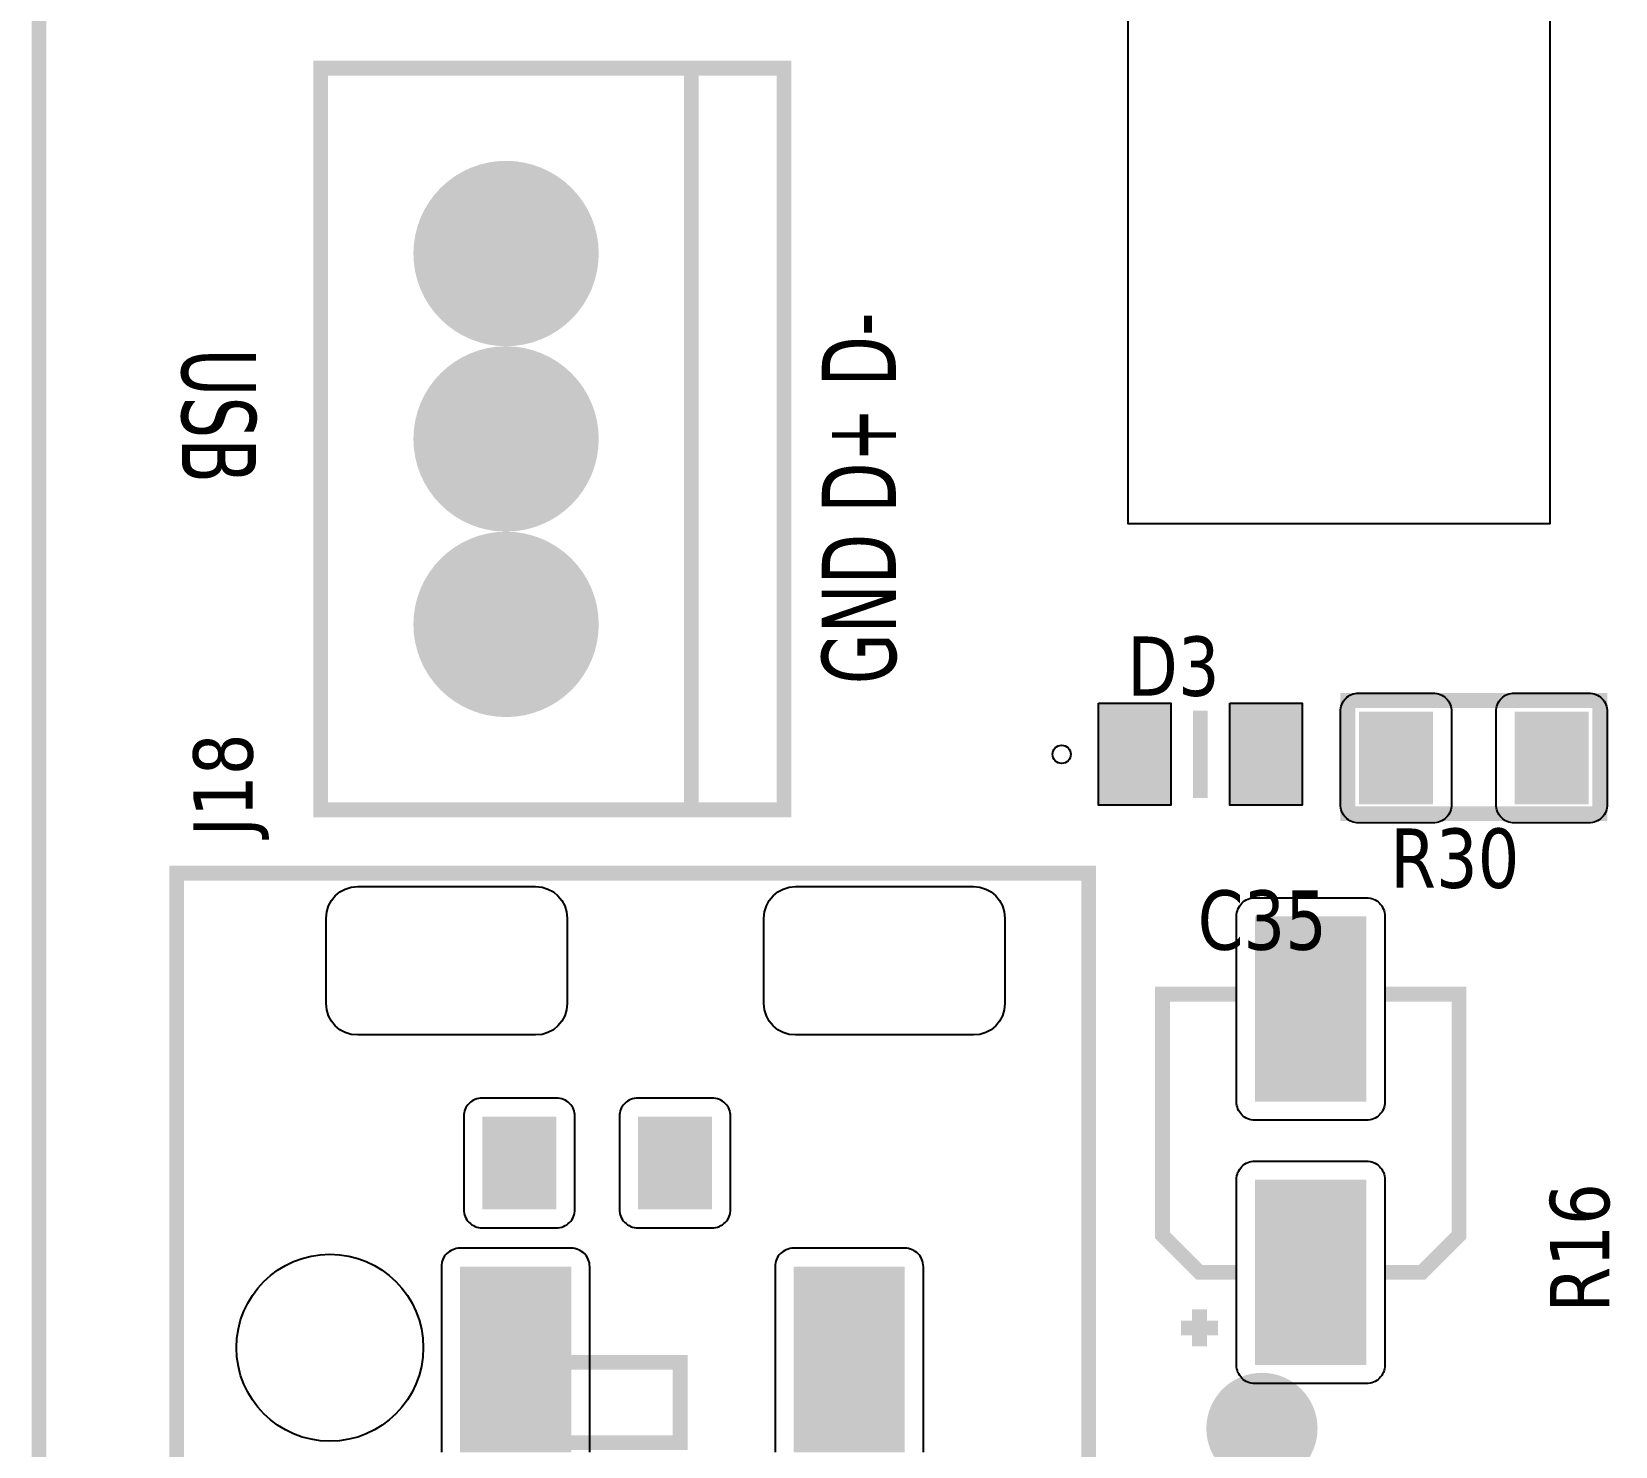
# Model space of a CAD drawing. Header units: millimetres. Extents: x 124 to 302, y 105 to 223.
# Drawn here: x 295.254 to 296.108, y 219.814 to 220.577 of the extents above; entities that cross this region are included whole.
import ezdxf

# ---------------------------------------------------------------- set-up
doc = ezdxf.new("R2010")
doc.units = ezdxf.units.MM
doc.layers.add('DESC', color=250, linetype='Continuous')
doc.styles.get("Standard").update_dxf_attribs({"font": 'tahoma.ttf'})

# ---------------------------------------------------------------- blocks, each defined once
blk = doc.blocks.new('RPAD')
blk.add_trace([(-0.5, -0.5), (-0.5, 0.5), (0.5, -0.5), (0.5, 0.5)])
blk = doc.blocks.new('EPAD')
at = {"const_width": 0.5}
blk.add_lwpolyline([(-0.25, 0, 1), (0.25, 0, 1)], format="xyb", close=True, dxfattribs=at)
blk = doc.blocks.new('PCB_CamaraClimatica')
for points, const_width in [([(147.03886, 110.57397), (153.44988, 110.57397), (153.44988, 115.44633), (147.03886, 115.44633), (147.03886, 110.57397)], 0.008), ([(147.03886, 110.57397), (153.44988, 110.57397), (153.44988, 115.44633), (147.03886, 115.44633), (147.03886, 110.57397)], 0.008), ([(147.03886, 110.57397), (153.44988, 110.57397), (153.44988, 115.44633), (147.03886, 115.44633), (147.03886, 110.57397)], 0.008), ([(147.19083, 112.13617), (147.44083, 112.13617), (147.44083, 112.53617), (147.19083, 112.53617), (147.19083, 112.13617)], 0.008), ([(147.19083, 112.13617), (147.44083, 112.13617), (147.44083, 112.53617), (147.19083, 112.53617), (147.19083, 112.13617)], 0.008), ([(147.19083, 112.13617), (147.44083, 112.13617), (147.44083, 112.53617), (147.19083, 112.53617), (147.19083, 112.13617)], 0.008), ([(147.39083, 112.53617), (147.39083, 112.13617)], 0.008), ([(147.39083, 112.53617), (147.39083, 112.13617)], 0.008), ([(147.39083, 112.53617), (147.39083, 112.13617)], 0.008), ([(147.74498, 112.13409), (147.88098, 112.13409), (147.88098, 112.19509), (147.74498, 112.19509), (147.74498, 112.13409)], 0.008), ([(147.74498, 112.13409), (147.88098, 112.13409), (147.88098, 112.19509), (147.74498, 112.19509), (147.74498, 112.13409)], 0.008), ([(147.74498, 112.13409), (147.88098, 112.13409), (147.88098, 112.19509), (147.74498, 112.19509), (147.74498, 112.13409)], 0.008), ([(147.66541, 112.18972), (147.66541, 112.14247)], 0.00787), ([(147.66541, 112.18972), (147.66541, 112.14247)], 0.00787), ([(147.66541, 112.18972), (147.66541, 112.14247)], 0.00787), ([(147.11309, 111.17676), (147.60521, 111.17676), (147.60521, 112.10196), (147.11309, 112.10196), (147.11309, 111.17676)], 0.008), ([(147.11309, 111.17676), (147.60521, 111.17676), (147.60521, 112.10196), (147.11309, 112.10196), (147.11309, 111.17676)], 0.008), ([(147.11309, 111.17676), (147.60521, 111.17676), (147.60521, 112.10196), (147.11309, 112.10196), (147.11309, 111.17676)], 0.008), ([(147.68498, 111.88672), (147.66498, 111.88672), (147.64498, 111.90672), (147.64498, 112.03672), (147.68498, 112.03672)], 0.008), ([(147.68498, 111.88672), (147.66498, 111.88672), (147.64498, 111.90672), (147.64498, 112.03672), (147.68498, 112.03672)], 0.008), ([(147.68498, 111.88672), (147.66498, 111.88672), (147.64498, 111.90672), (147.64498, 112.03672), (147.68498, 112.03672)], 0.008), ([(147.76498, 112.03672), (147.80498, 112.03672), (147.80498, 111.90672), (147.78498, 111.88672), (147.76498, 111.88672)], 0.008), ([(147.76498, 112.03672), (147.80498, 112.03672), (147.80498, 111.90672), (147.78498, 111.88672), (147.76498, 111.88672)], 0.008), ([(147.76498, 112.03672), (147.80498, 112.03672), (147.80498, 111.90672), (147.78498, 111.88672), (147.76498, 111.88672)], 0.008), ([(147.66498, 111.86672), (147.66498, 111.84672)], 0.008), ([(147.66498, 111.86672), (147.66498, 111.84672)], 0.008), ([(147.66498, 111.86672), (147.66498, 111.84672)], 0.008), ([(147.67498, 111.85672), (147.65498, 111.85672)], 0.008), ([(147.67498, 111.85672), (147.65498, 111.85672)], 0.008), ([(147.67498, 111.85672), (147.65498, 111.85672)], 0.008), ([(147.28632, 111.79487), (147.38474, 111.79487), (147.38474, 111.83818), (147.28632, 111.83818), (147.28632, 111.79487)], 0.008), ([(147.28632, 111.79487), (147.38474, 111.79487), (147.38474, 111.83818), (147.28632, 111.83818), (147.28632, 111.79487)], 0.008), ([(147.28632, 111.79487), (147.38474, 111.79487), (147.38474, 111.83818), (147.28632, 111.83818), (147.28632, 111.79487)], 0.008)]:
    blk.add_lwpolyline(points, dxfattribs=dict(const_width=const_width))
for points in [[(147.62628, 112.86775), (147.62628, 112.29055), (147.85417, 112.29055), (147.85417, 112.86775), (147.62628, 112.86775)], [(147.33598, 111.78972), (147.33598, 111.88972), (147.33593, 111.89076), (147.33578, 111.89176), (147.33554, 111.89273), (147.33521, 111.89365), (147.33479, 111.89453), (147.3343, 111.89535), (147.33373, 111.89612), (147.33309, 111.89683), (147.33238, 111.89747), (147.33161, 111.89804), (147.33079, 111.89853), (147.32991, 111.89894), (147.32899, 111.89928), (147.32802, 111.89952), (147.32702, 111.89967), (147.32598, 111.89972), (147.26598, 111.89972), (147.26494, 111.89967), (147.26393, 111.89952), (147.26297, 111.89928), (147.26204, 111.89894), (147.26117, 111.89853), (147.26034, 111.89804), (147.25957, 111.89747), (147.25887, 111.89683), (147.25823, 111.89612), (147.25766, 111.89535), (147.25716, 111.89453), (147.25675, 111.89365), (147.25642, 111.89273), (147.25618, 111.89176), (147.25603, 111.89076), (147.25598, 111.88972), (147.25598, 111.78972)], [(147.51598, 111.78972), (147.51598, 111.88972), (147.51593, 111.89076), (147.51578, 111.89176), (147.51554, 111.89273), (147.51521, 111.89365), (147.51479, 111.89453), (147.5143, 111.89535), (147.51373, 111.89612), (147.51309, 111.89683), (147.51238, 111.89747), (147.51161, 111.89804), (147.51079, 111.89853), (147.50991, 111.89894), (147.50899, 111.89928), (147.50802, 111.89952), (147.50702, 111.89967), (147.50598, 111.89972), (147.44598, 111.89972), (147.44494, 111.89967), (147.44393, 111.89952), (147.44297, 111.89928), (147.44204, 111.89894), (147.44117, 111.89853), (147.44034, 111.89804), (147.43957, 111.89747), (147.43887, 111.89683), (147.43823, 111.89612), (147.43766, 111.89535), (147.43716, 111.89453), (147.43675, 111.89365), (147.43642, 111.89273), (147.43618, 111.89176), (147.43603, 111.89076), (147.43598, 111.88972), (147.43598, 111.78972)]]:
    blk.add_lwpolyline(points)
for points in [[(147.79098, 112.12909), (147.75098, 112.12909), (147.74994, 112.12914), (147.74893, 112.12929), (147.74797, 112.12954), (147.74704, 112.12987), (147.74617, 112.13028), (147.74534, 112.13078), (147.74457, 112.13134), (147.74387, 112.13198), (147.74323, 112.13269), (147.74266, 112.13346), (147.74216, 112.13428), (147.74175, 112.13516), (147.74142, 112.13608), (147.74118, 112.13705), (147.74103, 112.13806), (147.74098, 112.13909), (147.74098, 112.18909), (147.74103, 112.19013), (147.74118, 112.19114), (147.74142, 112.19211), (147.74175, 112.19303), (147.74216, 112.19391), (147.74266, 112.19473), (147.74323, 112.1955), (147.74387, 112.1962), (147.74457, 112.19684), (147.74534, 112.19741), (147.74617, 112.19791), (147.74704, 112.19832), (147.74797, 112.19865), (147.74893, 112.1989), (147.74994, 112.19904), (147.75098, 112.19909), (147.79098, 112.19909), (147.79202, 112.19904), (147.79302, 112.1989), (147.79399, 112.19865), (147.79491, 112.19832), (147.79579, 112.19791), (147.79661, 112.19741), (147.79738, 112.19684), (147.79809, 112.1962), (147.79873, 112.1955), (147.7993, 112.19473), (147.79979, 112.19391), (147.80021, 112.19303), (147.80054, 112.19211), (147.80078, 112.19114), (147.80093, 112.19013), (147.80098, 112.18909), (147.80098, 112.13909), (147.80093, 112.13806), (147.80078, 112.13705), (147.80054, 112.13608), (147.80021, 112.13516), (147.79979, 112.13428), (147.7993, 112.13346), (147.79873, 112.13269), (147.79809, 112.13198), (147.79738, 112.13134), (147.79661, 112.13078), (147.79579, 112.13028), (147.79491, 112.12987), (147.79399, 112.12954), (147.79302, 112.12929), (147.79202, 112.12914), (147.79098, 112.12909)], [(147.87498, 112.12909), (147.83498, 112.12909), (147.83394, 112.12914), (147.83293, 112.12929), (147.83197, 112.12954), (147.83104, 112.12987), (147.83017, 112.13028), (147.82934, 112.13078), (147.82857, 112.13134), (147.82787, 112.13198), (147.82723, 112.13269), (147.82666, 112.13346), (147.82616, 112.13428), (147.82575, 112.13516), (147.82542, 112.13608), (147.82518, 112.13705), (147.82503, 112.13806), (147.82498, 112.13909), (147.82498, 112.18909), (147.82503, 112.19013), (147.82518, 112.19114), (147.82542, 112.19211), (147.82575, 112.19303), (147.82616, 112.19391), (147.82666, 112.19473), (147.82723, 112.1955), (147.82787, 112.1962), (147.82857, 112.19684), (147.82934, 112.19741), (147.83017, 112.19791), (147.83104, 112.19832), (147.83197, 112.19865), (147.83293, 112.1989), (147.83394, 112.19904), (147.83498, 112.19909), (147.87498, 112.19909), (147.87602, 112.19904), (147.87702, 112.1989), (147.87799, 112.19865), (147.87891, 112.19832), (147.87979, 112.19791), (147.88061, 112.19741), (147.88138, 112.19684), (147.88209, 112.1962), (147.88273, 112.1955), (147.8833, 112.19473), (147.88379, 112.19391), (147.88421, 112.19303), (147.88454, 112.19211), (147.88478, 112.19114), (147.88493, 112.19013), (147.88498, 112.18909), (147.88498, 112.13909), (147.88493, 112.13806), (147.88478, 112.13705), (147.88454, 112.13608), (147.88421, 112.13516), (147.88379, 112.13428), (147.8833, 112.13346), (147.88273, 112.13269), (147.88209, 112.13198), (147.88138, 112.13134), (147.88061, 112.13078), (147.87979, 112.13028), (147.87891, 112.12987), (147.87799, 112.12954), (147.87702, 112.12929), (147.87602, 112.12914), (147.87498, 112.12909)], [(147.61048, 112.19359), (147.64948, 112.19359), (147.64948, 112.13859), (147.61048, 112.13859), (147.61048, 112.19359)], [(147.68134, 112.19359), (147.72034, 112.19359), (147.72034, 112.13859), (147.68134, 112.13859), (147.68134, 112.19359)], [(147.32376, 112.07772), (147.32376, 112.03172), (147.32342, 112.02824), (147.32245, 112.02503), (147.3209, 112.02214), (147.31884, 112.01963), (147.31634, 112.01757), (147.31345, 112.01603), (147.31023, 112.01505), (147.30676, 112.01472), (147.21076, 112.01472), (147.20728, 112.01505), (147.20407, 112.01603), (147.20118, 112.01757), (147.19867, 112.01963), (147.19661, 112.02214), (147.19507, 112.02503), (147.1941, 112.02824), (147.19376, 112.03172), (147.19376, 112.07772), (147.1941, 112.08119), (147.19507, 112.08441), (147.19661, 112.0873), (147.19867, 112.0898), (147.20118, 112.09186), (147.20407, 112.09341), (147.20728, 112.09438), (147.21076, 112.09472), (147.30676, 112.09472), (147.31023, 112.09438), (147.31345, 112.09341), (147.31634, 112.09186), (147.31884, 112.0898), (147.3209, 112.0873), (147.32245, 112.08441), (147.32342, 112.08119), (147.32376, 112.07772)], [(147.55998, 112.07772), (147.55998, 112.03172), (147.55964, 112.02824), (147.55867, 112.02503), (147.55712, 112.02214), (147.55506, 112.01963), (147.55256, 112.01757), (147.54967, 112.01603), (147.54645, 112.01505), (147.54298, 112.01472), (147.44698, 112.01472), (147.4435, 112.01505), (147.44029, 112.01603), (147.4374, 112.01757), (147.43489, 112.01963), (147.43284, 112.02214), (147.43129, 112.02503), (147.43032, 112.02824), (147.42998, 112.03172), (147.42998, 112.07772), (147.43032, 112.08119), (147.43129, 112.08441), (147.43284, 112.0873), (147.43489, 112.0898), (147.4374, 112.09186), (147.44029, 112.09341), (147.4435, 112.09438), (147.44698, 112.09472), (147.54298, 112.09472), (147.54645, 112.09438), (147.54967, 112.09341), (147.55256, 112.09186), (147.55506, 112.0898), (147.55712, 112.0873), (147.55867, 112.08441), (147.55964, 112.08119), (147.55998, 112.07772)], [(147.75498, 111.96872), (147.69498, 111.96872), (147.69394, 111.96877), (147.69293, 111.96892), (147.69197, 111.96916), (147.69104, 111.96949), (147.69017, 111.9699), (147.68934, 111.9704), (147.68857, 111.97097), (147.68787, 111.97161), (147.68723, 111.97231), (147.68666, 111.97308), (147.68616, 111.9739), (147.68575, 111.97478), (147.68542, 111.97571), (147.68518, 111.97667), (147.68503, 111.97768), (147.68498, 111.97872), (147.68498, 112.07872), (147.68503, 112.07976), (147.68518, 112.08076), (147.68542, 112.08173), (147.68575, 112.08265), (147.68616, 112.08353), (147.68666, 112.08435), (147.68723, 112.08512), (147.68787, 112.08583), (147.68857, 112.08647), (147.68934, 112.08704), (147.69017, 112.08753), (147.69104, 112.08794), (147.69197, 112.08828), (147.69293, 112.08852), (147.69394, 112.08867), (147.69498, 112.08872), (147.75498, 112.08872), (147.75602, 112.08867), (147.75702, 112.08852), (147.75799, 112.08828), (147.75891, 112.08794), (147.75979, 112.08753), (147.76061, 112.08704), (147.76138, 112.08647), (147.76209, 112.08583), (147.76273, 112.08512), (147.7633, 112.08435), (147.76379, 112.08353), (147.76421, 112.08265), (147.76454, 112.08173), (147.76478, 112.08076), (147.76493, 112.07976), (147.76498, 112.07872), (147.76498, 111.97872), (147.76493, 111.97768), (147.76478, 111.97667), (147.76454, 111.97571), (147.76421, 111.97478), (147.76379, 111.9739), (147.7633, 111.97308), (147.76273, 111.97231), (147.76209, 111.97161), (147.76138, 111.97097), (147.76061, 111.9704), (147.75979, 111.9699), (147.75891, 111.96949), (147.75799, 111.96916), (147.75702, 111.96892), (147.75602, 111.96877), (147.75498, 111.96872)], [(147.27798, 111.91072), (147.31798, 111.91072), (147.31902, 111.91077), (147.32002, 111.91092), (147.32099, 111.91116), (147.32191, 111.91149), (147.32279, 111.9119), (147.32361, 111.9124), (147.32438, 111.91297), (147.32509, 111.91361), (147.32573, 111.91431), (147.3263, 111.91508), (147.32679, 111.9159), (147.32721, 111.91678), (147.32754, 111.91771), (147.32778, 111.91867), (147.32793, 111.91968), (147.32798, 111.92072), (147.32798, 111.97072), (147.32793, 111.97176), (147.32778, 111.97276), (147.32754, 111.97373), (147.32721, 111.97465), (147.32679, 111.97553), (147.3263, 111.97635), (147.32573, 111.97712), (147.32509, 111.97783), (147.32438, 111.97847), (147.32361, 111.97904), (147.32279, 111.97953), (147.32191, 111.97994), (147.32099, 111.98028), (147.32002, 111.98052), (147.31902, 111.98067), (147.31798, 111.98072), (147.27798, 111.98072), (147.27694, 111.98067), (147.27593, 111.98052), (147.27497, 111.98028), (147.27404, 111.97994), (147.27317, 111.97953), (147.27234, 111.97904), (147.27157, 111.97847), (147.27087, 111.97783), (147.27023, 111.97712), (147.26966, 111.97635), (147.26916, 111.97553), (147.26875, 111.97465), (147.26842, 111.97373), (147.26818, 111.97276), (147.26803, 111.97176), (147.26798, 111.97072), (147.26798, 111.92072), (147.26803, 111.91968), (147.26818, 111.91867), (147.26842, 111.91771), (147.26875, 111.91678), (147.26916, 111.9159), (147.26966, 111.91508), (147.27023, 111.91431), (147.27087, 111.91361), (147.27157, 111.91297), (147.27234, 111.9124), (147.27317, 111.9119), (147.27404, 111.91149), (147.27497, 111.91116), (147.27593, 111.91092), (147.27694, 111.91077), (147.27798, 111.91072)], [(147.36198, 111.91072), (147.40198, 111.91072), (147.40302, 111.91077), (147.40402, 111.91092), (147.40499, 111.91116), (147.40591, 111.91149), (147.40679, 111.9119), (147.40761, 111.9124), (147.40838, 111.91297), (147.40909, 111.91361), (147.40973, 111.91431), (147.4103, 111.91508), (147.41079, 111.9159), (147.41121, 111.91678), (147.41154, 111.91771), (147.41178, 111.91867), (147.41193, 111.91968), (147.41198, 111.92072), (147.41198, 111.97072), (147.41193, 111.97176), (147.41178, 111.97276), (147.41154, 111.97373), (147.41121, 111.97465), (147.41079, 111.97553), (147.4103, 111.97635), (147.40973, 111.97712), (147.40909, 111.97783), (147.40838, 111.97847), (147.40761, 111.97904), (147.40679, 111.97953), (147.40591, 111.97994), (147.40499, 111.98028), (147.40402, 111.98052), (147.40302, 111.98067), (147.40198, 111.98072), (147.36198, 111.98072), (147.36094, 111.98067), (147.35993, 111.98052), (147.35897, 111.98028), (147.35804, 111.97994), (147.35717, 111.97953), (147.35634, 111.97904), (147.35557, 111.97847), (147.35487, 111.97783), (147.35423, 111.97712), (147.35366, 111.97635), (147.35316, 111.97553), (147.35275, 111.97465), (147.35242, 111.97373), (147.35218, 111.97276), (147.35203, 111.97176), (147.35198, 111.97072), (147.35198, 111.92072), (147.35203, 111.91968), (147.35218, 111.91867), (147.35242, 111.91771), (147.35275, 111.91678), (147.35316, 111.9159), (147.35366, 111.91508), (147.35423, 111.91431), (147.35487, 111.91361), (147.35557, 111.91297), (147.35634, 111.9124), (147.35717, 111.9119), (147.35804, 111.91149), (147.35897, 111.91116), (147.35993, 111.91092), (147.36094, 111.91077), (147.36198, 111.91072)], [(147.75498, 111.82672), (147.69498, 111.82672), (147.69394, 111.82677), (147.69293, 111.82692), (147.69197, 111.82716), (147.69104, 111.82749), (147.69017, 111.8279), (147.68934, 111.8284), (147.68857, 111.82897), (147.68787, 111.82961), (147.68723, 111.83031), (147.68666, 111.83108), (147.68616, 111.8319), (147.68575, 111.83278), (147.68542, 111.83371), (147.68518, 111.83467), (147.68503, 111.83568), (147.68498, 111.83672), (147.68498, 111.93672), (147.68503, 111.93776), (147.68518, 111.93876), (147.68542, 111.93973), (147.68575, 111.94065), (147.68616, 111.94153), (147.68666, 111.94235), (147.68723, 111.94312), (147.68787, 111.94383), (147.68857, 111.94447), (147.68934, 111.94504), (147.69017, 111.94553), (147.69104, 111.94594), (147.69197, 111.94628), (147.69293, 111.94652), (147.69394, 111.94667), (147.69498, 111.94672), (147.75498, 111.94672), (147.75602, 111.94667), (147.75702, 111.94652), (147.75799, 111.94628), (147.75891, 111.94594), (147.75979, 111.94553), (147.76061, 111.94504), (147.76138, 111.94447), (147.76209, 111.94383), (147.76273, 111.94312), (147.7633, 111.94235), (147.76379, 111.94153), (147.76421, 111.94065), (147.76454, 111.93973), (147.76478, 111.93876), (147.76493, 111.93776), (147.76498, 111.93672), (147.76498, 111.83672), (147.76493, 111.83568), (147.76478, 111.83467), (147.76454, 111.83371), (147.76421, 111.83278), (147.76379, 111.8319), (147.7633, 111.83108), (147.76273, 111.83031), (147.76209, 111.82961), (147.76138, 111.82897), (147.76061, 111.8284), (147.75979, 111.8279), (147.75891, 111.82749), (147.75799, 111.82716), (147.75702, 111.82692), (147.75602, 111.82677), (147.75498, 111.82672)]]:
    blk.add_lwpolyline(points, close=True)
for centre, radius in [((147.59061, 112.16609), 0.00492), ((147.59061, 112.16609), 0.00492), ((147.59061, 112.16609), 0.00492), ((147.19577, 111.84606), 0.05042), ((147.19577, 111.84606), 0.05042), ((147.19577, 111.84606), 0.05042)]:
    blk.add_circle(centre, radius)
for name, p, xscale, yscale in [('EPAD', (147.29083, 112.43617), 0.1, 0.1), ('EPAD', (147.29083, 112.33617), 0.1, 0.1), ('EPAD', (147.29083, 112.23617), 0.1, 0.1), ('RPAD', (147.62998, 112.16609), 0.039, 0.055), ('RPAD', (147.70084, 112.16609), 0.039, 0.055), ('EPAD', (147.69868, 111.80253), 0.06, 0.06)]:
    blk.add_blockref(name, p, dxfattribs=dict(xscale=xscale, yscale=yscale))
at = {"rotation": 180}
for p, xscale, yscale in [((147.77098, 112.16409), 0.04, 0.05), ((147.85498, 112.16409), 0.04, 0.05), ((147.72498, 112.02872), 0.06, 0.1), ((147.29798, 111.94572), 0.04, 0.05), ((147.38198, 111.94572), 0.04, 0.05), ((147.72498, 111.88672), 0.06, 0.1), ((147.29598, 111.83972), 0.06, 0.1), ((147.47598, 111.83972), 0.06, 0.1)]:
    blk.add_blockref('RPAD', p, dxfattribs=dict(at, xscale=xscale, yscale=yscale))
for s, height, rotation, width, p in [('GND D+ D-', 0.04, 90, 0.75, (147.50118, 112.20389)), ('GND D+ D-', 0.04, 90, 0.75, (147.50118, 112.20389)), ('GND D+ D-', 0.04, 90, 0.75, (147.50118, 112.20389)), ('USB', 0.04, 270, 0.75, (147.11591, 112.38499)), ('USB', 0.04, 270, 0.75, (147.11591, 112.38499)), ('USB', 0.04, 270, 0.75, (147.11591, 112.38499)), ('J18', 0.032, 90, 0.9375, (147.15406, 112.12188)), ('J18', 0.032, 90, 0.9375, (147.15406, 112.12188)), ('J18', 0.032, 90, 0.9375, (147.15406, 112.12188)), ('R16', 0.032, 90, 0.9375, (147.88604, 111.86515)), ('R16', 0.032, 90, 0.9375, (147.88604, 111.86515)), ('R16', 0.032, 90, 0.9375, (147.88604, 111.86515))]:
    blk.add_text(s, height=height, rotation=rotation, dxfattribs=dict(width=width)).set_placement(p)
at = {"width": 0.9375}
for s, p in [('D3', (147.62606, 112.19765)), ('D3', (147.62606, 112.19765)), ('D3', (147.62606, 112.19765)), ('R30', (147.76798, 112.09409)), ('R30', (147.76798, 112.09409)), ('R30', (147.76798, 112.09409)), ('C35', (147.66398, 112.06072)), ('C35', (147.66398, 112.06072)), ('C35', (147.66398, 112.06072))]:
    blk.add_text(s, height=0.032, dxfattribs=at).set_placement(p)

msp = doc.modelspace()

# ---------------------------------------------------------------- block references
at = {"layer": 'DESC'}
msp.add_blockref('PCB_CamaraClimatica', (148.21897, 108.02072), dxfattribs=at)

doc.saveas('drawing.dxf')
